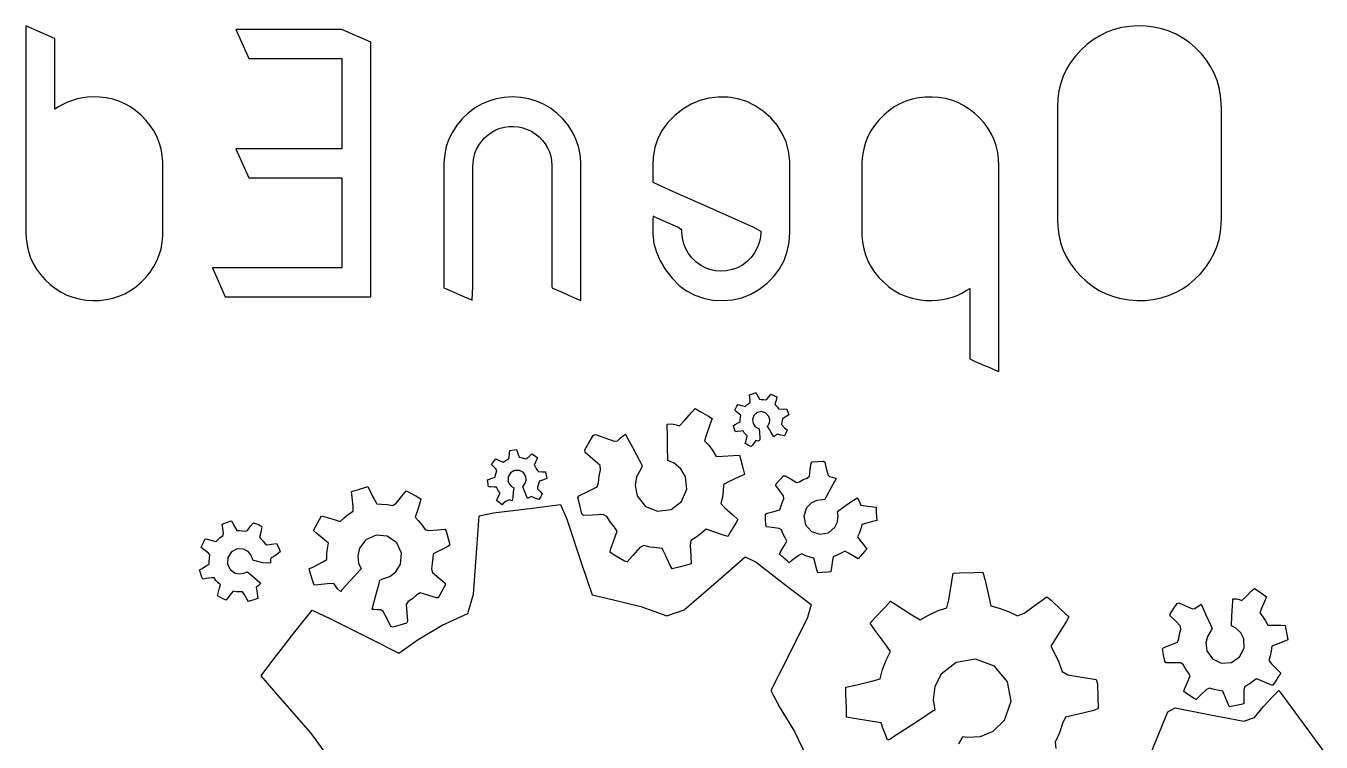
# Model space of a CAD drawing. Header units: metres. Extents: x 300 to 1036, y 0 to 304.
# Drawn here: x 586.05 to 608.29, y 196.33 to 208.63 of the extents above; entities that cross this region are included whole.
import ezdxf

# ---------------------------------------------------------------- set-up
doc = ezdxf.new("R2010")
doc.units = ezdxf.units.M

msp = doc.modelspace()

# ---------------------------------------------------------------- linework, layer by layer
at = {"layer": 'COMPONENT0'}
for p, q in [((586.051, 208.627), (586.051, 208.478)), ((586.127, 208.593), (586.051, 208.627)), ((605, 208.618), (604.865, 208.597)), ((605.14, 208.626), (605, 208.618)), ((605.283, 208.623), (605.14, 208.626)), ((605.42, 208.607), (605.283, 208.623)), ((605.552, 208.578), (605.42, 208.607)), ((586.051, 208.478), (586.051, 208.084)), ((586.206, 208.559), (586.127, 208.593)), ((586.296, 208.519), (586.206, 208.559)), ((586.387, 208.48), (586.296, 208.519)), ((586.467, 208.445), (586.387, 208.48)), ((586.525, 208.419), (586.467, 208.445)), ((586.55, 208.408), (586.525, 208.419)), ((586.55, 208.366), (586.55, 208.408)), ((591.473, 208.567), (589.658, 208.564)), ((589.658, 208.564), (589.876, 208.065)), ((591.972, 208.349), (591.473, 208.567)), ((604.377, 208.388), (604.268, 208.305)), ((604.491, 208.459), (604.377, 208.388)), ((604.61, 208.517), (604.491, 208.459)), ((604.735, 208.563), (604.61, 208.517)), ((604.865, 208.597), (604.735, 208.563)), ((605.679, 208.537), (605.552, 208.578)), ((605.801, 208.484), (605.679, 208.537)), ((605.917, 208.418), (605.801, 208.484)), ((606.028, 208.34), (605.917, 208.418)), ((586.55, 208.237), (586.55, 208.366)), ((586.55, 208.05), (586.55, 208.237)), ((591.972, 203.974), (591.972, 208.349)), ((604.164, 208.209), (604.07, 208.106)), ((604.268, 208.305), (604.164, 208.209)), ((606.134, 208.249), (606.028, 208.34)), ((606.233, 208.148), (606.134, 208.249)), ((586.051, 208.084), (586.051, 207.527)), ((586.55, 207.832), (586.55, 208.05)), ((589.876, 208.065), (591.473, 208.065)), ((591.473, 208.065), (591.473, 206.517)), ((603.988, 207.997), (603.919, 207.883)), ((604.07, 208.106), (603.988, 207.997)), ((606.319, 208.041), (606.233, 208.148)), ((606.393, 207.93), (606.319, 208.041)), ((586.55, 207.61), (586.55, 207.832)), ((603.862, 207.765), (603.818, 207.641)), ((603.919, 207.883), (603.862, 207.765)), ((606.455, 207.813), (606.393, 207.93)), ((606.504, 207.691), (606.455, 207.813)), ((586.051, 207.527), (586.051, 206.885)), ((586.55, 207.411), (586.55, 207.61)), ((603.787, 207.512), (603.768, 207.377)), ((603.818, 207.641), (603.787, 207.512)), ((606.54, 207.564), (606.504, 207.691)), ((606.564, 207.432), (606.54, 207.564)), ((586.55, 207.264), (586.55, 207.411)), ((586.687, 207.279), (586.611, 207.235)), ((586.767, 207.316), (586.687, 207.279)), ((586.849, 207.347), (586.767, 207.316)), ((586.934, 207.372), (586.849, 207.347)), ((587.021, 207.39), (586.934, 207.372)), ((587.111, 207.402), (587.021, 207.39)), ((587.204, 207.407), (587.111, 207.402)), ((587.316, 207.404), (587.204, 207.407)), ((587.431, 207.391), (587.316, 207.404)), ((587.542, 207.368), (587.431, 207.391)), ((587.648, 207.334), (587.542, 207.368)), ((587.75, 207.29), (587.648, 207.334)), ((587.847, 207.235), (587.75, 207.29)), ((593.873, 207.283), (593.755, 207.214)), ((593.997, 207.337), (593.873, 207.283)), ((594.127, 207.376), (593.997, 207.337)), ((594.264, 207.399), (594.127, 207.376)), ((594.407, 207.407), (594.264, 207.399)), ((594.55, 207.399), (594.407, 207.407)), ((594.686, 207.376), (594.55, 207.399)), ((594.816, 207.337), (594.686, 207.376)), ((594.94, 207.283), (594.816, 207.337)), ((595.057, 207.214), (594.94, 207.283)), ((597.471, 207.283), (597.328, 207.198)), ((597.62, 207.346), (597.471, 207.283)), ((597.776, 207.387), (597.62, 207.346)), ((597.939, 207.406), (597.776, 207.387)), ((598.11, 207.402), (597.939, 207.406)), ((598.274, 207.376), (598.11, 207.402)), ((598.43, 207.328), (598.274, 207.376)), ((598.575, 207.257), (598.43, 207.328)), ((601.058, 207.29), (600.961, 207.235)), ((601.16, 207.334), (601.058, 207.29)), ((601.266, 207.368), (601.16, 207.334)), ((601.377, 207.391), (601.266, 207.368)), ((601.491, 207.404), (601.377, 207.391)), ((601.61, 207.406), (601.491, 207.404)), ((601.727, 207.398), (601.61, 207.406)), ((601.84, 207.38), (601.727, 207.398)), ((601.948, 207.351), (601.84, 207.38)), ((602.052, 207.311), (601.948, 207.351)), ((602.152, 207.261), (602.052, 207.311)), ((603.768, 207.377), (603.762, 207.238)), ((606.576, 207.294), (606.564, 207.432)), ((606.577, 207.208), (606.576, 207.294)), ((586.55, 207.196), (586.55, 207.264)), ((586.611, 207.235), (586.55, 207.196)), ((587.94, 207.169), (587.847, 207.235)), ((588.029, 207.094), (587.94, 207.169)), ((588.112, 207.008), (588.029, 207.094)), ((593.644, 207.129), (593.54, 207.029)), ((593.755, 207.214), (593.644, 207.129)), ((595.167, 207.129), (595.057, 207.214)), ((595.27, 207.029), (595.167, 207.129)), ((597.192, 207.09), (597.073, 206.969)), ((597.328, 207.198), (597.192, 207.09)), ((598.712, 207.164), (598.575, 207.257)), ((598.839, 207.05), (598.712, 207.164)), ((598.949, 206.92), (598.839, 207.05)), ((600.779, 207.094), (600.696, 207.008)), ((600.868, 207.169), (600.779, 207.094)), ((600.961, 207.235), (600.868, 207.169)), ((602.248, 207.2), (602.152, 207.261)), ((602.339, 207.129), (602.248, 207.2)), ((602.426, 207.048), (602.339, 207.129)), ((602.504, 206.96), (602.426, 207.048)), ((603.762, 207.238), (603.762, 207.157)), ((603.762, 207.157), (603.762, 206.942)), ((606.577, 207.041), (606.577, 207.208)), ((586.051, 206.885), (586.051, 206.24)), ((588.185, 206.918), (588.112, 207.008)), ((588.247, 206.824), (588.185, 206.918)), ((588.299, 206.726), (588.247, 206.824)), ((593.449, 206.92), (593.373, 206.805)), ((593.54, 207.029), (593.449, 206.92)), ((594.052, 206.805), (594.12, 206.842)), ((594.12, 206.842), (594.192, 206.87)), ((594.192, 206.87), (594.266, 206.889)), ((594.266, 206.889), (594.344, 206.899)), ((594.344, 206.899), (594.425, 206.901)), ((594.425, 206.901), (594.507, 206.893)), ((594.507, 206.893), (594.584, 206.877)), ((594.584, 206.877), (594.659, 206.851)), ((594.659, 206.851), (594.729, 206.817)), ((595.36, 206.92), (595.27, 207.029)), ((595.435, 206.805), (595.36, 206.92)), ((596.977, 206.837), (596.903, 206.694)), ((597.073, 206.969), (596.977, 206.837)), ((599.037, 206.782), (598.949, 206.92)), ((600.56, 206.824), (600.508, 206.726)), ((600.623, 206.918), (600.56, 206.824)), ((600.696, 207.008), (600.623, 206.918)), ((602.572, 206.868), (602.504, 206.96)), ((602.629, 206.771), (602.572, 206.868)), ((603.762, 206.942), (603.762, 206.638)), ((606.577, 206.767), (606.577, 207.041)), ((588.341, 206.623), (588.299, 206.726)), ((588.372, 206.515), (588.341, 206.623)), ((593.313, 206.684), (593.269, 206.556)), ((593.373, 206.805), (593.313, 206.684)), ((593.827, 206.581), (593.872, 206.645)), ((593.872, 206.645), (593.926, 206.704)), ((593.926, 206.704), (593.988, 206.759)), ((593.988, 206.759), (594.052, 206.805)), ((594.729, 206.817), (594.797, 206.773)), ((594.797, 206.773), (594.861, 206.721)), ((594.861, 206.721), (594.919, 206.662)), ((594.919, 206.662), (594.968, 206.6)), ((594.968, 206.6), (595.009, 206.534)), ((595.494, 206.684), (595.435, 206.805)), ((595.538, 206.556), (595.494, 206.684)), ((596.903, 206.694), (596.852, 206.538)), ((599.102, 206.634), (599.037, 206.782)), ((599.145, 206.477), (599.102, 206.634)), ((600.467, 206.623), (600.436, 206.515)), ((600.508, 206.726), (600.467, 206.623)), ((602.676, 206.67), (602.629, 206.771)), ((602.712, 206.565), (602.676, 206.67)), ((603.762, 206.638), (603.762, 206.287)), ((606.577, 206.43), (606.577, 206.767)), ((588.392, 206.404), (588.372, 206.515)), ((588.402, 206.288), (588.392, 206.404)), ((591.473, 206.517), (589.658, 206.517)), ((589.658, 206.517), (589.876, 206.019)), ((593.241, 206.422), (593.228, 206.282)), ((593.269, 206.556), (593.241, 206.422)), ((593.741, 206.363), (593.761, 206.44)), ((593.761, 206.44), (593.79, 206.513)), ((593.79, 206.513), (593.827, 206.581)), ((595.009, 206.534), (595.04, 206.464)), ((595.04, 206.464), (595.063, 206.391)), ((595.063, 206.391), (595.076, 206.314)), ((595.566, 206.422), (595.538, 206.556)), ((595.579, 206.282), (595.566, 206.422)), ((596.852, 206.538), (596.823, 206.371)), ((599.166, 206.31), (599.145, 206.477)), ((600.415, 206.404), (600.405, 206.288)), ((600.436, 206.515), (600.415, 206.404)), ((602.738, 206.455), (602.712, 206.565)), ((602.753, 206.341), (602.738, 206.455)), ((606.577, 206.073), (606.577, 206.43)), ((586.051, 206.24), (586.051, 205.672)), ((588.403, 206.219), (588.402, 206.288)), ((588.403, 206.124), (588.403, 206.219)), ((593.228, 206.282), (593.227, 206.175)), ((593.227, 206.175), (593.227, 205.905)), ((593.727, 206.207), (593.73, 206.281)), ((593.727, 205.984), (593.727, 206.207)), ((593.73, 206.281), (593.741, 206.363)), ((595.076, 206.314), (595.081, 206.233)), ((595.081, 206.233), (595.081, 206.006)), ((595.58, 206.168), (595.579, 206.282)), ((595.58, 205.871), (595.58, 206.168)), ((596.823, 206.371), (596.816, 206.232)), ((596.816, 206.232), (596.816, 206.197)), ((596.816, 206.197), (596.816, 206.13)), ((599.168, 206.201), (599.166, 206.31)), ((599.168, 206.014), (599.168, 206.201)), ((600.405, 206.288), (600.404, 206.219)), ((600.404, 206.219), (600.404, 206.124)), ((602.757, 206.232), (602.753, 206.341)), ((602.757, 206.058), (602.757, 206.232)), ((603.762, 206.287), (603.762, 205.935)), ((588.403, 205.964), (588.403, 206.124)), ((588.403, 205.765), (588.403, 205.964)), ((589.876, 206.019), (591.473, 206.019)), ((591.473, 206.019), (591.473, 204.473)), ((593.727, 205.573), (593.727, 205.984)), ((595.081, 206.006), (595.081, 205.634)), ((596.816, 206.13), (596.816, 206.051)), ((596.816, 206.051), (596.816, 205.982)), ((596.816, 205.982), (596.816, 205.942)), ((596.816, 205.942), (596.89, 205.907)), ((599.168, 205.728), (599.168, 206.014)), ((600.404, 206.124), (600.404, 205.964)), ((600.404, 205.964), (600.404, 205.765)), ((602.757, 205.646), (602.757, 206.058)), ((603.762, 205.935), (603.762, 205.624)), ((606.577, 205.74), (606.577, 206.073)), ((588.403, 205.553), (588.403, 205.765)), ((593.227, 205.905), (593.227, 205.493)), ((595.58, 205.416), (595.58, 205.871)), ((596.89, 205.907), (597.216, 205.762)), ((597.216, 205.762), (597.687, 205.553)), ((599.168, 205.424), (599.168, 205.728)), ((600.404, 205.765), (600.404, 205.553)), ((606.577, 205.475), (606.577, 205.74)), ((586.051, 205.672), (586.051, 205.26)), ((588.403, 205.354), (588.403, 205.553)), ((593.227, 205.493), (593.227, 205.025)), ((593.727, 205.068), (593.727, 205.573)), ((595.081, 205.634), (595.081, 205.177)), ((597.687, 205.553), (598.172, 205.337)), ((600.404, 205.553), (600.404, 205.354)), ((602.757, 205.078), (602.757, 205.646)), ((603.762, 205.624), (603.762, 205.398)), ((588.403, 205.194), (588.403, 205.354)), ((595.58, 204.899), (595.58, 205.416)), ((596.819, 205.359), (596.816, 205.293)), ((596.816, 205.293), (596.816, 205.222)), ((596.878, 205.332), (596.819, 205.359)), ((596.992, 205.282), (596.878, 205.332)), ((597.125, 205.223), (596.992, 205.282)), ((598.172, 205.337), (598.542, 205.173)), ((599.168, 205.183), (599.168, 205.424)), ((600.404, 205.354), (600.404, 205.194)), ((603.762, 205.398), (603.762, 205.301)), ((603.762, 205.301), (603.767, 205.175)), ((606.575, 205.23), (606.577, 205.322)), ((606.577, 205.322), (606.577, 205.475)), ((586.051, 205.26), (586.051, 205.086)), ((586.051, 205.086), (586.055, 204.977)), ((588.402, 205.03), (588.403, 205.099)), ((588.403, 205.099), (588.403, 205.194)), ((593.727, 204.563), (593.727, 205.068)), ((595.081, 205.177), (595.081, 204.72)), ((596.816, 205.222), (596.816, 205.151)), ((596.816, 205.151), (596.816, 205.099)), ((596.816, 205.099), (596.817, 205.05)), ((596.817, 205.05), (596.834, 204.894)), ((597.242, 205.171), (597.125, 205.223)), ((597.315, 205.118), (597.242, 205.171)), ((597.315, 205.083), (597.315, 205.118)), ((597.325, 204.982), (597.315, 205.083)), ((598.542, 205.173), (598.669, 205.104)), ((598.669, 205.104), (598.661, 205.001)), ((599.157, 204.914), (599.168, 205.085)), ((599.168, 205.085), (599.168, 205.183)), ((600.404, 205.194), (600.404, 205.099)), ((600.404, 205.099), (600.405, 205.03)), ((602.757, 204.433), (602.757, 205.078)), ((603.767, 205.175), (603.785, 205.04)), ((606.537, 204.962), (606.562, 205.093)), ((606.562, 205.093), (606.575, 205.23)), ((586.055, 204.977), (586.07, 204.863)), ((586.07, 204.863), (586.095, 204.753)), ((588.372, 204.802), (588.392, 204.914)), ((588.392, 204.914), (588.402, 205.03)), ((593.227, 205.025), (593.227, 204.585)), ((595.58, 204.413), (595.58, 204.899)), ((596.834, 204.894), (596.876, 204.741)), ((597.347, 204.888), (597.325, 204.982)), ((597.381, 204.801), (597.347, 204.888)), ((598.641, 204.905), (598.608, 204.814)), ((598.661, 205.001), (598.641, 204.905)), ((599.124, 204.753), (599.157, 204.914)), ((600.405, 205.03), (600.415, 204.914)), ((600.415, 204.914), (600.436, 204.802)), ((603.785, 205.04), (603.815, 204.911)), ((603.815, 204.911), (603.857, 204.786)), ((606.449, 204.713), (606.5, 204.835)), ((606.5, 204.835), (606.537, 204.962)), ((586.095, 204.753), (586.131, 204.648)), ((586.131, 204.648), (586.178, 204.547)), ((588.299, 204.592), (588.341, 204.695)), ((588.341, 204.695), (588.372, 204.802)), ((595.081, 204.72), (595.081, 204.348)), ((596.876, 204.741), (596.942, 204.591)), ((597.427, 204.72), (597.381, 204.801)), ((597.485, 204.645), (597.427, 204.72)), ((597.555, 204.576), (597.485, 204.645)), ((598.503, 204.652), (598.433, 204.581)), ((598.562, 204.73), (598.503, 204.652)), ((598.608, 204.814), (598.562, 204.73)), ((598.991, 204.458), (599.068, 204.601)), ((599.068, 204.601), (599.124, 204.753)), ((600.436, 204.802), (600.467, 204.695)), ((600.467, 204.695), (600.508, 204.592)), ((603.857, 204.786), (603.913, 204.667)), ((603.913, 204.667), (603.981, 204.553)), ((606.311, 204.485), (606.387, 204.597)), ((606.387, 204.597), (606.449, 204.713)), ((586.178, 204.547), (586.235, 204.45)), ((586.235, 204.45), (586.303, 204.358)), ((588.112, 204.31), (588.185, 204.399)), ((588.185, 204.399), (588.247, 204.494)), ((588.247, 204.494), (588.299, 204.592)), ((591.473, 204.473), (589.252, 204.473)), ((589.252, 204.473), (589.47, 203.974)), ((593.227, 204.585), (593.227, 204.258)), ((593.727, 204.152), (593.727, 204.563)), ((595.58, 204.053), (595.58, 204.413)), ((596.942, 204.591), (597.032, 204.442)), ((597.032, 204.442), (597.146, 204.297)), ((597.631, 204.519), (597.555, 204.576)), ((597.712, 204.475), (597.631, 204.519)), ((597.796, 204.443), (597.712, 204.475)), ((597.884, 204.424), (597.796, 204.443)), ((597.977, 204.418), (597.884, 204.424)), ((598.081, 204.424), (597.977, 204.418)), ((598.179, 204.444), (598.081, 204.424)), ((598.27, 204.476), (598.179, 204.444)), ((598.355, 204.522), (598.27, 204.476)), ((598.433, 204.581), (598.355, 204.522)), ((598.891, 204.325), (598.991, 204.458)), ((600.508, 204.592), (600.56, 204.494)), ((600.56, 204.494), (600.623, 204.399)), ((600.623, 204.399), (600.696, 204.31)), ((602.757, 203.792), (602.757, 204.433)), ((603.981, 204.553), (604.061, 204.444)), ((604.061, 204.444), (604.154, 204.34)), ((606.124, 204.278), (606.224, 204.379)), ((606.224, 204.379), (606.311, 204.485)), ((586.303, 204.358), (586.381, 204.27)), ((586.381, 204.27), (586.468, 204.189)), ((586.468, 204.189), (586.559, 204.118)), ((587.94, 204.149), (588.029, 204.225)), ((588.029, 204.225), (588.112, 204.31)), ((593.227, 204.258), (593.227, 204.13)), ((593.713, 203.918), (593.727, 204.152)), ((595.081, 204.348), (595.081, 204.146)), ((597.146, 204.297), (597.269, 204.173)), ((597.269, 204.173), (597.396, 204.077)), ((598.637, 204.1), (598.77, 204.202)), ((598.77, 204.202), (598.891, 204.325)), ((600.696, 204.31), (600.779, 204.225)), ((600.779, 204.225), (600.868, 204.149)), ((604.154, 204.34), (604.257, 204.243)), ((604.257, 204.243), (604.365, 204.159)), ((604.365, 204.159), (604.479, 204.086)), ((605.907, 204.113), (606.018, 204.189)), ((606.018, 204.189), (606.124, 204.278)), ((586.559, 204.118), (586.655, 204.057)), ((586.655, 204.057), (586.755, 204.007)), ((586.755, 204.007), (586.859, 203.968)), ((586.859, 203.968), (586.967, 203.939)), ((586.967, 203.939), (587.08, 203.92)), ((587.431, 203.927), (587.542, 203.951)), ((587.542, 203.951), (587.648, 203.985)), ((587.648, 203.985), (587.75, 204.029)), ((587.75, 204.029), (587.847, 204.084)), ((587.847, 204.084), (587.94, 204.149)), ((589.47, 203.974), (591.972, 203.974)), ((593.227, 204.13), (593.257, 204.117)), ((593.257, 204.117), (593.335, 204.083)), ((593.335, 204.083), (593.439, 204.037)), ((593.439, 204.037), (593.551, 203.989)), ((593.551, 203.989), (593.649, 203.946)), ((593.649, 203.946), (593.713, 203.918)), ((595.081, 204.146), (595.095, 204.124)), ((595.095, 204.124), (595.159, 204.096)), ((595.159, 204.096), (595.257, 204.053)), ((595.257, 204.053), (595.368, 204.005)), ((595.368, 204.005), (595.472, 203.959)), ((595.472, 203.959), (595.549, 203.925)), ((595.58, 203.912), (595.58, 204.053)), ((597.396, 204.077), (597.534, 204.003)), ((597.534, 204.003), (597.684, 203.951)), ((597.684, 203.951), (597.844, 203.92)), ((598.184, 203.926), (598.345, 203.961)), ((598.345, 203.961), (598.496, 204.019)), ((598.496, 204.019), (598.637, 204.1)), ((600.868, 204.149), (600.961, 204.084)), ((600.961, 204.084), (601.058, 204.029)), ((601.058, 204.029), (601.16, 203.985)), ((601.16, 203.985), (601.266, 203.951)), ((601.266, 203.951), (601.377, 203.927)), ((601.786, 203.928), (601.874, 203.946)), ((601.874, 203.946), (601.959, 203.971)), ((601.959, 203.971), (602.041, 204.001)), ((602.041, 204.001), (602.12, 204.039)), ((602.12, 204.039), (602.197, 204.082)), ((602.197, 204.082), (602.258, 204.121)), ((602.258, 204.121), (602.258, 204.053)), ((602.258, 204.053), (602.258, 203.906)), ((604.479, 204.086), (604.598, 204.027)), ((604.598, 204.027), (604.722, 203.98)), ((604.722, 203.98), (604.852, 203.945)), ((604.852, 203.945), (604.986, 203.922)), ((605.269, 203.915), (605.408, 203.93)), ((605.408, 203.93), (605.541, 203.957)), ((605.541, 203.957), (605.668, 203.996)), ((605.668, 203.996), (605.79, 204.048)), ((605.79, 204.048), (605.907, 204.113)), ((587.08, 203.92), (587.197, 203.912)), ((587.197, 203.912), (587.316, 203.915)), ((587.316, 203.915), (587.431, 203.927)), ((595.549, 203.925), (595.58, 203.912)), ((597.844, 203.92), (598.015, 203.912)), ((598.015, 203.912), (598.184, 203.926)), ((601.377, 203.927), (601.491, 203.915)), ((601.491, 203.915), (601.603, 203.912)), ((601.603, 203.912), (601.696, 203.917)), ((601.696, 203.917), (601.786, 203.928)), ((602.258, 203.906), (602.258, 203.708)), ((602.258, 203.708), (602.258, 203.486)), ((602.757, 203.234), (602.757, 203.792)), ((604.986, 203.922), (605.126, 203.912)), ((605.126, 203.912), (605.269, 203.915)), ((602.258, 203.486), (602.258, 203.268)), ((602.258, 203.268), (602.258, 203.081)), ((602.258, 203.081), (602.258, 202.952)), ((602.757, 202.841), (602.757, 203.234)), ((602.258, 202.952), (602.258, 202.91)), ((602.258, 202.91), (602.283, 202.899)), ((602.283, 202.899), (602.341, 202.874)), ((602.341, 202.874), (602.421, 202.839)), ((602.421, 202.839), (602.512, 202.799)), ((602.757, 202.692), (602.757, 202.841)), ((602.512, 202.799), (602.602, 202.76)), ((602.602, 202.76), (602.681, 202.725)), ((602.681, 202.725), (602.757, 202.692)), ((598.453, 202.14), (598.485, 202.162)), ((598.477, 202.296), (598.546, 202.319)), ((598.481, 202.252), (598.477, 202.296)), ((598.488, 202.19), (598.481, 202.252)), ((598.485, 202.162), (598.488, 202.19)), ((598.546, 202.319), (598.584, 202.331)), ((598.584, 202.331), (598.625, 202.258)), ((598.625, 202.258), (598.648, 202.217)), ((598.648, 202.217), (598.678, 202.216)), ((598.678, 202.216), (598.716, 202.213)), ((598.716, 202.213), (598.753, 202.207)), ((598.753, 202.207), (598.775, 202.219)), ((598.775, 202.219), (598.814, 202.267)), ((598.814, 202.267), (598.844, 202.305)), ((598.844, 202.305), (598.907, 202.277)), ((598.907, 202.277), (598.944, 202.257)), ((598.926, 202.181), (598.912, 202.132)), ((598.944, 202.257), (598.926, 202.181)), ((597.357, 201.854), (597.484, 201.997)), ((597.484, 201.997), (597.542, 202.06)), ((597.542, 202.06), (597.629, 202.008)), ((597.629, 202.008), (597.769, 201.925)), ((598.222, 202.028), (598.258, 202.098)), ((598.253, 202.003), (598.222, 202.028)), ((598.303, 201.964), (598.253, 202.003)), ((598.258, 202.098), (598.275, 202.129)), ((598.275, 202.129), (598.301, 202.122)), ((598.301, 202.122), (598.361, 202.104)), ((598.325, 201.942), (598.303, 201.964)), ((598.318, 201.905), (598.325, 201.942)), ((598.361, 202.104), (598.402, 202.092)), ((598.402, 202.092), (598.425, 202.115)), ((598.425, 202.115), (598.453, 202.14)), ((598.551, 201.941), (598.525, 201.871)), ((598.609, 201.991), (598.551, 201.941)), ((598.686, 202.006), (598.609, 201.991)), ((598.757, 201.981), (598.686, 202.006)), ((598.807, 201.924), (598.757, 201.981)), ((598.912, 202.132), (598.928, 202.11)), ((598.928, 202.11), (598.953, 202.082)), ((598.953, 202.082), (598.975, 202.051)), ((598.975, 202.051), (599.057, 202.047)), ((599.057, 202.047), (599.109, 202.053)), ((599.148, 201.951), (599.087, 201.911)), ((599.109, 202.053), (599.134, 201.995)), ((599.134, 201.995), (599.148, 201.951)), ((597.063, 201.789), (597.144, 201.793)), ((597.064, 201.728), (597.063, 201.789)), ((597.065, 201.63), (597.064, 201.728)), ((597.144, 201.793), (597.213, 201.778)), ((597.213, 201.778), (597.274, 201.763)), ((597.274, 201.763), (597.357, 201.854)), ((597.796, 201.777), (597.732, 201.596)), ((597.769, 201.925), (597.834, 201.886)), ((597.834, 201.886), (597.796, 201.777)), ((598.198, 201.767), (598.227, 201.783)), ((598.207, 201.738), (598.198, 201.767)), ((598.224, 201.686), (598.207, 201.738)), ((598.227, 201.783), (598.283, 201.813)), ((598.283, 201.813), (598.316, 201.831)), ((598.315, 201.867), (598.318, 201.905)), ((598.316, 201.831), (598.315, 201.867)), ((598.525, 201.871), (598.536, 201.799)), ((598.536, 201.799), (598.564, 201.755)), ((598.564, 201.755), (598.605, 201.724)), ((598.605, 201.724), (598.643, 201.711)), ((598.643, 201.711), (598.648, 201.64)), ((598.786, 201.751), (598.817, 201.814)), ((598.8, 201.728), (598.786, 201.751)), ((598.847, 201.649), (598.8, 201.728)), ((598.823, 201.865), (598.807, 201.924)), ((598.817, 201.814), (598.823, 201.865)), ((599.031, 201.822), (599.025, 201.785)), ((599.025, 201.785), (599.074, 201.725)), ((599.033, 201.86), (599.031, 201.822)), ((599.039, 201.884), (599.033, 201.86)), ((599.087, 201.911), (599.039, 201.884)), ((599.074, 201.725), (599.119, 201.69)), ((595.718, 201.471), (595.793, 201.596)), ((595.793, 201.596), (595.832, 201.61)), ((595.832, 201.61), (595.989, 201.554)), ((595.989, 201.554), (596.153, 201.496)), ((596.153, 201.496), (596.208, 201.506)), ((596.208, 201.506), (596.259, 201.553)), ((596.259, 201.553), (596.313, 201.596)), ((596.313, 201.596), (596.345, 201.619)), ((596.345, 201.619), (596.36, 201.591)), ((596.36, 201.591), (596.47, 201.382)), ((597.068, 201.378), (597.065, 201.63)), ((597.732, 201.596), (597.705, 201.504)), ((597.705, 201.504), (597.78, 201.422)), ((598.232, 201.658), (598.224, 201.686)), ((598.266, 201.662), (598.232, 201.658)), ((598.33, 201.669), (598.266, 201.662)), ((598.365, 201.673), (598.33, 201.669)), ((598.386, 201.642), (598.365, 201.673)), ((598.41, 201.613), (598.386, 201.642)), ((598.401, 201.457), (598.412, 201.494)), ((598.437, 201.587), (598.41, 201.613)), ((598.412, 201.494), (598.43, 201.555)), ((598.43, 201.555), (598.437, 201.587)), ((598.586, 201.508), (598.56, 201.476)), ((598.63, 201.5), (598.586, 201.508)), ((598.655, 201.523), (598.63, 201.5)), ((598.648, 201.64), (598.653, 201.556)), ((598.653, 201.556), (598.655, 201.523)), ((598.893, 201.573), (598.847, 201.649)), ((598.921, 201.596), (598.893, 201.573)), ((598.956, 201.617), (598.921, 201.596)), ((599.011, 201.601), (598.956, 201.617)), ((599.078, 201.59), (599.011, 201.601)), ((599.1, 201.634), (599.078, 201.59)), ((599.119, 201.69), (599.1, 201.634)), ((594.351, 201.222), (594.355, 201.288)), ((594.355, 201.288), (594.357, 201.335)), ((594.357, 201.335), (594.434, 201.347)), ((594.434, 201.347), (594.474, 201.352)), ((594.474, 201.352), (594.505, 201.269)), ((594.505, 201.269), (594.521, 201.223)), ((594.702, 201.245), (594.74, 201.279)), ((594.74, 201.279), (594.8, 201.239)), ((595.645, 201.347), (595.718, 201.471)), ((595.654, 201.306), (595.645, 201.347)), ((595.78, 201.193), (595.654, 201.306)), ((596.47, 201.382), (596.598, 201.141)), ((597.07, 201.198), (597.068, 201.378)), ((597.78, 201.422), (597.848, 201.332)), ((597.848, 201.332), (597.905, 201.236)), ((598.423, 201.445), (598.401, 201.457)), ((598.471, 201.42), (598.423, 201.445)), ((598.501, 201.404), (598.471, 201.42)), ((598.52, 201.426), (598.501, 201.404)), ((598.56, 201.476), (598.52, 201.426)), ((594.046, 201.102), (594.061, 201.122)), ((594.074, 201.071), (594.046, 201.102)), ((594.061, 201.122), (594.096, 201.168)), ((594.118, 201.021), (594.074, 201.071)), ((594.096, 201.168), (594.118, 201.197)), ((594.118, 201.197), (594.144, 201.185)), ((594.144, 201.185), (594.204, 201.156)), ((594.204, 201.156), (594.244, 201.136)), ((594.244, 201.136), (594.272, 201.156)), ((594.272, 201.156), (594.306, 201.177)), ((594.306, 201.177), (594.343, 201.194)), ((594.343, 201.194), (594.351, 201.222)), ((594.521, 201.223), (594.552, 201.216)), ((594.552, 201.216), (594.591, 201.207)), ((594.591, 201.207), (594.628, 201.193)), ((594.628, 201.193), (594.653, 201.203)), ((594.653, 201.203), (594.702, 201.245)), ((594.803, 201.136), (594.779, 201.088)), ((594.779, 201.088), (594.793, 201.063)), ((594.793, 201.063), (594.814, 201.029)), ((594.8, 201.239), (594.836, 201.211)), ((594.836, 201.211), (594.803, 201.136)), ((595.908, 201.079), (595.78, 201.193)), ((595.917, 201.007), (595.908, 201.079)), ((596.598, 201.141), (596.632, 201.077)), ((596.632, 201.077), (596.61, 201.019)), ((597.071, 201.168), (597.07, 201.198)), ((597.181, 201.121), (597.071, 201.168)), ((597.298, 201.022), (597.181, 201.121)), ((597.905, 201.236), (598.011, 201.242)), ((598.011, 201.242), (598.202, 201.252)), ((598.202, 201.252), (598.304, 201.258)), ((598.304, 201.258), (598.326, 201.173)), ((598.326, 201.173), (598.366, 201.016)), ((599.519, 201.01), (599.534, 201.121)), ((599.534, 201.121), (599.553, 201.141)), ((599.553, 201.141), (599.648, 201.147)), ((599.648, 201.147), (599.744, 201.152)), ((599.744, 201.152), (599.767, 201.136)), ((599.767, 201.136), (599.794, 201.029)), ((593.976, 200.835), (594.008, 200.846)), ((593.98, 200.803), (593.976, 200.835)), ((594.008, 200.846), (594.072, 200.868)), ((594.072, 200.868), (594.109, 200.881)), ((594.109, 200.881), (594.114, 200.919)), ((594.114, 200.919), (594.124, 200.957)), ((594.138, 200.994), (594.118, 201.021)), ((594.124, 200.957), (594.138, 200.994)), ((594.333, 200.885), (594.331, 200.809)), ((594.372, 200.954), (594.333, 200.885)), ((594.44, 200.995), (594.372, 200.954)), ((594.523, 200.997), (594.44, 200.995)), ((594.593, 200.958), (594.523, 200.997)), ((594.635, 200.89), (594.593, 200.958)), ((594.625, 200.774), (594.641, 200.826)), ((594.641, 200.826), (594.635, 200.89)), ((594.814, 201.029), (594.832, 200.993)), ((594.832, 200.993), (594.853, 200.978)), ((594.853, 200.978), (594.915, 200.974)), ((594.923, 200.827), (594.868, 200.809)), ((594.915, 200.974), (594.971, 200.971)), ((594.993, 200.858), (594.923, 200.827)), ((594.971, 200.971), (594.986, 200.906)), ((594.986, 200.906), (594.993, 200.858)), ((595.883, 200.785), (595.894, 200.897)), ((595.894, 200.897), (595.917, 201.007)), ((596.535, 200.888), (596.509, 200.737)), ((596.61, 201.019), (596.535, 200.888)), ((597.376, 200.886), (597.298, 201.022)), ((597.397, 200.671), (597.376, 200.886)), ((598.3, 200.886), (598.128, 200.804)), ((598.388, 200.928), (598.3, 200.886)), ((598.366, 201.016), (598.388, 200.928)), ((598.933, 200.763), (598.999, 200.837)), ((598.999, 200.837), (599.06, 200.905)), ((599.06, 200.905), (599.09, 200.901)), ((599.09, 200.901), (599.19, 200.843)), ((599.19, 200.843), (599.284, 200.787)), ((599.332, 200.802), (599.398, 200.837)), ((599.398, 200.837), (599.467, 200.865)), ((599.467, 200.865), (599.503, 200.897)), ((599.503, 200.897), (599.519, 201.01)), ((599.794, 201.029), (599.823, 200.917)), ((599.823, 200.917), (599.849, 200.891)), ((599.849, 200.891), (599.893, 200.88)), ((599.962, 200.857), (599.878, 200.7)), ((599.893, 200.88), (599.937, 200.866)), ((599.937, 200.866), (599.962, 200.857)), ((591.644, 200.634), (591.703, 200.653)), ((591.653, 200.535), (591.644, 200.634)), ((591.703, 200.653), (591.835, 200.692)), ((591.835, 200.692), (591.92, 200.717)), ((591.92, 200.717), (591.953, 200.657)), ((591.953, 200.657), (592.027, 200.515)), ((592.507, 200.556), (592.579, 200.643)), ((592.579, 200.643), (592.626, 200.622)), ((592.626, 200.622), (592.745, 200.557)), ((593.988, 200.747), (593.98, 200.803)), ((593.992, 200.716), (593.988, 200.747)), ((594.028, 200.714), (593.992, 200.716)), ((594.095, 200.71), (594.028, 200.714)), ((594.132, 200.708), (594.095, 200.71)), ((594.148, 200.672), (594.132, 200.708)), ((594.168, 200.638), (594.148, 200.672)), ((594.192, 200.606), (594.168, 200.638)), ((594.178, 200.575), (594.192, 200.606)), ((594.331, 200.809), (594.353, 200.758)), ((594.353, 200.758), (594.39, 200.719)), ((594.39, 200.719), (594.427, 200.698)), ((594.419, 200.625), (594.41, 200.536)), ((594.427, 200.698), (594.419, 200.625)), ((594.584, 200.712), (594.625, 200.774)), ((594.593, 200.688), (594.584, 200.712)), ((594.628, 200.599), (594.593, 200.688)), ((594.662, 200.511), (594.628, 200.599)), ((594.849, 200.745), (594.837, 200.708)), ((594.837, 200.708), (594.837, 200.682)), ((594.837, 200.682), (594.877, 200.637)), ((594.857, 200.784), (594.849, 200.745)), ((594.868, 200.809), (594.857, 200.784)), ((594.877, 200.637), (594.916, 200.592)), ((595.554, 200.566), (595.712, 200.641)), ((595.712, 200.641), (595.861, 200.712)), ((595.861, 200.712), (595.883, 200.785)), ((596.509, 200.737), (596.546, 200.558)), ((597.309, 200.464), (597.397, 200.671)), ((598.024, 200.647), (598.009, 200.534)), ((598.028, 200.756), (598.024, 200.647)), ((598.128, 200.804), (598.028, 200.756)), ((598.925, 200.735), (598.933, 200.763)), ((598.989, 200.652), (598.925, 200.735)), ((599.06, 200.557), (598.989, 200.652)), ((599.284, 200.787), (599.332, 200.802)), ((599.878, 200.7), (599.793, 200.541)), ((591.668, 200.375), (591.653, 200.535)), ((591.668, 200.296), (591.668, 200.375)), ((592.027, 200.515), (592.076, 200.42)), ((592.076, 200.42), (592.158, 200.419)), ((592.158, 200.419), (592.254, 200.41)), ((592.254, 200.41), (592.35, 200.392)), ((592.35, 200.392), (592.406, 200.434)), ((592.406, 200.434), (592.507, 200.556)), ((592.745, 200.557), (592.832, 200.51)), ((592.819, 200.455), (592.772, 200.305)), ((592.832, 200.51), (592.819, 200.455)), ((594.131, 200.478), (594.148, 200.514)), ((594.152, 200.462), (594.131, 200.478)), ((594.148, 200.514), (594.178, 200.575)), ((594.197, 200.427), (594.152, 200.462)), ((594.226, 200.405), (594.197, 200.427)), ((594.248, 200.425), (594.226, 200.405)), ((594.299, 200.47), (594.248, 200.425)), ((594.352, 200.491), (594.299, 200.47)), ((594.4, 200.476), (594.352, 200.491)), ((594.406, 200.502), (594.4, 200.476)), ((594.41, 200.536), (594.406, 200.502)), ((594.695, 200.531), (594.662, 200.511)), ((594.734, 200.546), (594.695, 200.531)), ((594.789, 200.519), (594.734, 200.546)), ((594.744, 200.35), (595.232, 200.412)), ((594.857, 200.497), (594.789, 200.519)), ((594.887, 200.538), (594.857, 200.497)), ((594.916, 200.592), (594.887, 200.538)), ((595.232, 200.412), (595.341, 200.156)), ((595.525, 200.532), (595.554, 200.566)), ((595.559, 200.399), (595.525, 200.532)), ((595.596, 200.253), (595.559, 200.399)), ((596.546, 200.558), (596.687, 200.379)), ((596.687, 200.379), (596.896, 200.294)), ((597.128, 200.325), (597.309, 200.464)), ((598.009, 200.534), (597.982, 200.425)), ((597.982, 200.425), (598.046, 200.358)), ((599.013, 200.368), (599.035, 200.439)), ((599.035, 200.439), (599.065, 200.509)), ((599.065, 200.509), (599.06, 200.557)), ((599.537, 200.44), (599.453, 200.353)), ((599.63, 200.481), (599.537, 200.44)), ((599.73, 200.489), (599.63, 200.481)), ((599.77, 200.498), (599.73, 200.489)), ((599.793, 200.541), (599.77, 200.498)), ((600.097, 200.37), (600.234, 200.465)), ((600.234, 200.465), (600.288, 200.502)), ((600.288, 200.502), (600.322, 200.525)), ((600.322, 200.525), (600.353, 200.482)), ((600.353, 200.482), (600.371, 200.438)), ((600.371, 200.438), (600.385, 200.399)), ((600.385, 200.399), (600.466, 200.388)), ((600.466, 200.388), (600.592, 200.371)), ((600.592, 200.371), (600.648, 200.362)), ((591.023, 200.03), (591.089, 200.151)), ((591.089, 200.151), (591.126, 200.218)), ((591.126, 200.218), (591.205, 200.194)), ((591.205, 200.194), (591.359, 200.145)), ((591.449, 200.117), (591.514, 200.183)), ((591.514, 200.183), (591.588, 200.244)), ((591.588, 200.244), (591.668, 200.296)), ((592.772, 200.305), (592.737, 200.192)), ((592.737, 200.192), (592.787, 200.134)), ((593.793, 199.657), (593.832, 200.214)), ((593.832, 200.214), (594.079, 200.266)), ((594.079, 200.266), (594.744, 200.35)), ((595.341, 200.156), (595.587, 199.416)), ((595.623, 200.22), (595.596, 200.253)), ((595.782, 200.229), (595.623, 200.22)), ((595.96, 200.238), (595.782, 200.229)), ((596.024, 200.203), (595.96, 200.238)), ((596.086, 200.107), (596.024, 200.203)), ((596.896, 200.294), (597.128, 200.325)), ((598.046, 200.358), (598.187, 200.231)), ((598.187, 200.231), (598.275, 200.152)), ((598.275, 200.152), (598.239, 200.089)), ((598.747, 200.247), (598.779, 200.263)), ((598.751, 200.163), (598.747, 200.247)), ((598.757, 200.06), (598.751, 200.163)), ((598.779, 200.263), (598.895, 200.293)), ((598.895, 200.293), (598.993, 200.318)), ((598.993, 200.318), (599.013, 200.368)), ((599.453, 200.353), (599.407, 200.209)), ((599.407, 200.209), (599.437, 200.063)), ((599.983, 200.291), (600.097, 200.37)), ((599.998, 200.213), (599.983, 200.291)), ((599.987, 200.112), (599.998, 200.213)), ((600.648, 200.362), (600.652, 200.295)), ((600.652, 200.295), (600.658, 200.188)), ((600.658, 200.188), (600.66, 200.137)), ((589.421, 200.071), (589.514, 200.108)), ((589.43, 200), (589.421, 200.071)), ((589.442, 199.911), (589.43, 200)), ((589.514, 200.108), (589.573, 200.129)), ((589.573, 200.129), (589.591, 200.109)), ((589.591, 200.109), (589.635, 200.032)), ((589.635, 200.032), (589.673, 199.967)), ((589.673, 199.967), (589.712, 199.963)), ((589.712, 199.963), (589.767, 199.961)), ((589.767, 199.961), (589.822, 199.954)), ((589.822, 199.954), (589.856, 199.967)), ((589.856, 199.967), (589.909, 200.036)), ((589.909, 200.036), (589.956, 200.098)), ((589.956, 200.098), (590.044, 200.065)), ((590.044, 200.065), (590.104, 200.035)), ((590.085, 199.931), (590.064, 199.853)), ((590.104, 200.035), (590.085, 199.931)), ((590.987, 199.965), (591.023, 200.03)), ((591.054, 199.909), (590.987, 199.965)), ((591.359, 200.145), (591.449, 200.117)), ((592.787, 200.134), (592.85, 200.061)), ((592.85, 200.061), (592.904, 199.982)), ((592.904, 199.982), (592.966, 199.963)), ((592.966, 199.963), (593.12, 199.977)), ((593.12, 199.977), (593.244, 199.989)), ((593.244, 199.989), (593.264, 199.952)), ((593.264, 199.952), (593.301, 199.825)), ((596.157, 200.02), (596.086, 200.107)), ((596.151, 199.809), (596.202, 199.953)), ((596.202, 199.953), (596.157, 200.02)), ((597.73, 199.99), (597.657, 199.925)), ((597.848, 199.948), (597.73, 199.99)), ((598.026, 199.885), (597.848, 199.948)), ((598.156, 199.95), (598.103, 199.86)), ((598.239, 200.089), (598.156, 199.95)), ((598.766, 200.028), (598.757, 200.06)), ((598.863, 200.014), (598.766, 200.028)), ((598.983, 199.998), (598.863, 200.014)), ((599.027, 199.973), (598.983, 199.998)), ((599.054, 199.903), (599.027, 199.973)), ((599.437, 200.063), (599.541, 199.947)), ((599.541, 199.947), (599.684, 199.899)), ((599.684, 199.899), (599.831, 199.927)), ((599.831, 199.927), (599.941, 200.019)), ((599.941, 200.019), (599.987, 200.112)), ((600.385, 199.995), (600.361, 199.924)), ((600.403, 200.067), (600.385, 199.995)), ((600.464, 200.086), (600.403, 200.067)), ((600.586, 200.118), (600.464, 200.086)), ((600.66, 200.137), (600.586, 200.118)), ((589.07, 199.699), (589.104, 199.769)), ((589.104, 199.769), (589.13, 199.82)), ((589.13, 199.82), (589.162, 199.815)), ((589.162, 199.815), (589.249, 199.791)), ((589.249, 199.791), (589.316, 199.773)), ((589.316, 199.773), (589.348, 199.804)), ((589.348, 199.804), (589.389, 199.842)), ((589.389, 199.842), (589.433, 199.875)), ((589.433, 199.875), (589.442, 199.911)), ((590.064, 199.853), (590.084, 199.821)), ((590.084, 199.821), (590.123, 199.781)), ((590.123, 199.781), (590.156, 199.738)), ((590.156, 199.738), (590.186, 199.718)), ((590.186, 199.718), (590.269, 199.729)), ((590.269, 199.729), (590.352, 199.74)), ((590.352, 199.74), (590.392, 199.664)), ((591.178, 199.806), (591.054, 199.909)), ((591.248, 199.748), (591.178, 199.806)), ((591.228, 199.656), (591.248, 199.748)), ((591.89, 199.806), (591.779, 199.66)), ((592.064, 199.883), (591.89, 199.806)), ((592.256, 199.865), (592.064, 199.883)), ((592.418, 199.75), (592.256, 199.865)), ((592.498, 199.577), (592.418, 199.75)), ((593.332, 199.721), (593.296, 199.692)), ((593.301, 199.825), (593.332, 199.721)), ((596.091, 199.638), (596.151, 199.809)), ((596.662, 199.704), (596.594, 199.67)), ((596.772, 199.679), (596.662, 199.704)), ((597.47, 199.795), (597.456, 199.713)), ((597.456, 199.713), (597.466, 199.526)), ((597.568, 199.855), (597.47, 199.795)), ((597.657, 199.925), (597.568, 199.855)), ((598.103, 199.86), (598.026, 199.885)), ((599.007, 199.597), (599.07, 199.703)), ((599.088, 199.836), (599.054, 199.903)), ((599.07, 199.703), (599.117, 199.783)), ((599.117, 199.783), (599.088, 199.836)), ((600.361, 199.924), (600.33, 199.858)), ((600.33, 199.858), (600.372, 199.801)), ((600.372, 199.801), (600.449, 199.7)), ((589.059, 199.671), (589.07, 199.699)), ((589.111, 199.632), (589.059, 199.671)), ((589.184, 199.576), (589.111, 199.632)), ((589.21, 199.545), (589.184, 199.576)), ((589.199, 199.433), (589.201, 199.489)), ((589.201, 199.489), (589.21, 199.545)), ((589.516, 199.503), (589.51, 199.392)), ((589.579, 199.6), (589.516, 199.503)), ((589.677, 199.65), (589.579, 199.6)), ((589.788, 199.646), (589.677, 199.65)), ((589.867, 199.603), (589.788, 199.646)), ((589.915, 199.545), (589.867, 199.603)), ((589.94, 199.476), (589.915, 199.545)), ((590.263, 199.494), (590.25, 199.47)), ((590.337, 199.537), (590.263, 199.494)), ((590.415, 199.597), (590.337, 199.537)), ((590.392, 199.664), (590.415, 199.597)), ((591.217, 199.466), (591.218, 199.561)), ((591.218, 199.561), (591.228, 199.656)), ((591.779, 199.66), (591.748, 199.53)), ((591.748, 199.53), (591.764, 199.401)), ((592.483, 199.385), (592.498, 199.577)), ((593.036, 199.494), (593.029, 199.399)), ((593.046, 199.561), (593.036, 199.494)), ((593.16, 199.621), (593.046, 199.561)), ((593.296, 199.692), (593.16, 199.621)), ((593.738, 198.873), (593.793, 199.657)), ((596.083, 199.585), (596.091, 199.638)), ((596.193, 199.52), (596.083, 199.585)), ((596.327, 199.44), (596.193, 199.52)), ((596.472, 199.534), (596.374, 199.425)), ((596.594, 199.67), (596.472, 199.534)), ((596.886, 199.666), (596.772, 199.679)), ((596.975, 199.657), (596.886, 199.666)), ((597.036, 199.53), (596.975, 199.657)), ((597.115, 199.363), (597.036, 199.53)), ((597.466, 199.526), (597.473, 199.393)), ((597.936, 199.108), (598.401, 199.511)), ((598.401, 199.511), (598.59, 199.422)), ((598.988, 199.558), (599.007, 199.597)), ((599.046, 199.506), (598.988, 199.558)), ((599.125, 199.436), (599.046, 199.506)), ((599.326, 199.54), (599.227, 199.465)), ((599.376, 199.563), (599.326, 199.54)), ((599.445, 199.531), (599.376, 199.563)), ((599.517, 199.508), (599.445, 199.531)), ((599.579, 199.492), (599.517, 199.508)), ((599.6, 199.411), (599.579, 199.492)), ((599.912, 199.515), (599.899, 199.455)), ((599.982, 199.54), (599.912, 199.515)), ((600.05, 199.574), (599.982, 199.54)), ((600.111, 199.612), (600.05, 199.574)), ((600.174, 199.575), (600.111, 199.612)), ((600.283, 199.511), (600.174, 199.575)), ((600.339, 199.478), (600.283, 199.511)), ((600.379, 199.523), (600.339, 199.478)), ((600.451, 199.603), (600.379, 199.523)), ((600.449, 199.7), (600.489, 199.646)), ((600.489, 199.646), (600.451, 199.603)), ((589.032, 199.288), (589.066, 199.309)), ((589.049, 199.24), (589.032, 199.288)), ((589.066, 199.309), (589.146, 199.355)), ((589.146, 199.355), (589.2, 199.386)), ((589.2, 199.386), (589.199, 199.433)), ((589.51, 199.392), (589.56, 199.293)), ((589.56, 199.293), (589.646, 199.232)), ((589.955, 199.449), (589.94, 199.476)), ((589.989, 199.441), (589.955, 199.449)), ((590.12, 199.412), (589.989, 199.441)), ((590.25, 199.403), (590.12, 199.412)), ((590.25, 199.47), (590.251, 199.436)), ((590.251, 199.436), (590.25, 199.403)), ((590.917, 199.304), (591.003, 199.349)), ((590.934, 199.242), (590.917, 199.304)), ((591.003, 199.349), (591.147, 199.424)), ((591.147, 199.424), (591.217, 199.466)), ((591.788, 199.29), (591.686, 199.177)), ((591.764, 199.401), (591.805, 199.309)), ((591.805, 199.309), (591.788, 199.29)), ((592.403, 199.252), (592.483, 199.385)), ((593.029, 199.399), (593.012, 199.304)), ((593.012, 199.304), (593.031, 199.244)), ((595.587, 199.416), (595.772, 198.858)), ((596.374, 199.425), (596.327, 199.44)), ((597.149, 199.306), (597.115, 199.363)), ((597.262, 199.335), (597.149, 199.306)), ((597.416, 199.374), (597.262, 199.335)), ((597.473, 199.393), (597.416, 199.374)), ((598.59, 199.422), (599.106, 199.021)), ((599.157, 199.412), (599.125, 199.436)), ((599.227, 199.465), (599.157, 199.412)), ((599.632, 199.29), (599.6, 199.411)), ((599.646, 199.239), (599.632, 199.29)), ((599.882, 199.33), (599.871, 199.252)), ((599.899, 199.455), (599.882, 199.33)), ((589.074, 199.164), (589.049, 199.24)), ((589.086, 199.131), (589.074, 199.164)), ((589.144, 199.138), (589.086, 199.131)), ((589.236, 199.151), (589.144, 199.138)), ((589.282, 199.153), (589.236, 199.151)), ((589.314, 199.108), (589.282, 199.153)), ((589.351, 199.067), (589.314, 199.108)), ((589.39, 199.03), (589.351, 199.067)), ((589.646, 199.232), (589.722, 199.218)), ((589.722, 199.218), (589.796, 199.23)), ((589.796, 199.23), (589.849, 199.256)), ((589.849, 199.256), (589.928, 199.19)), ((589.928, 199.19), (590.023, 199.111)), ((590.023, 199.111), (590.06, 199.08)), ((590.083, 199.061), (590.058, 199.03)), ((590.06, 199.08), (590.083, 199.061)), ((590.973, 199.11), (590.934, 199.242)), ((590.998, 199.027), (590.973, 199.11)), ((591.231, 199.048), (591.07, 199.033)), ((591.335, 199.057), (591.231, 199.048)), ((591.365, 199.013), (591.335, 199.057)), ((591.686, 199.177), (591.542, 199.019)), ((592.054, 198.829), (592.114, 199.052)), ((592.114, 199.052), (592.13, 199.112)), ((592.13, 199.112), (592.177, 199.135)), ((592.177, 199.135), (592.299, 199.174)), ((592.299, 199.174), (592.403, 199.252)), ((593.031, 199.244), (593.147, 199.148)), ((593.147, 199.148), (593.251, 199.062)), ((593.251, 199.062), (593.249, 199.025)), ((597.355, 198.603), (597.936, 199.108)), ((599.716, 199.243), (599.646, 199.239)), ((599.823, 199.249), (599.716, 199.243)), ((599.871, 199.252), (599.823, 199.249)), ((601.897, 198.774), (601.944, 199.055)), ((601.944, 199.055), (601.973, 199.231)), ((601.973, 199.231), (602.082, 199.236)), ((602.082, 199.236), (602.326, 199.244)), ((602.326, 199.244), (602.483, 199.249)), ((602.483, 199.249), (602.513, 199.131)), ((602.513, 199.131), (602.576, 198.854)), ((589.34, 198.841), (589.352, 198.888)), ((589.38, 198.822), (589.34, 198.841)), ((589.352, 198.888), (589.376, 198.978)), ((589.376, 198.978), (589.39, 199.03)), ((589.451, 198.786), (589.38, 198.822)), ((589.577, 198.882), (589.52, 198.807)), ((589.609, 198.923), (589.577, 198.882)), ((589.662, 198.914), (589.609, 198.923)), ((589.717, 198.911), (589.662, 198.914)), ((589.772, 198.913), (589.717, 198.911)), ((589.798, 198.873), (589.772, 198.913)), ((589.845, 198.792), (589.798, 198.873)), ((590.031, 199.009), (590.006, 198.991)), ((590.006, 198.991), (590.014, 198.931)), ((590.014, 198.931), (590.026, 198.838)), ((590.026, 198.838), (590.031, 198.796)), ((590.058, 199.03), (590.031, 199.009)), ((591.07, 199.033), (590.998, 199.027)), ((591.399, 198.963), (591.365, 199.013)), ((591.451, 198.919), (591.399, 198.963)), ((591.486, 198.957), (591.451, 198.919)), ((591.542, 199.019), (591.486, 198.957)), ((592.002, 198.635), (592.054, 198.829)), ((592.764, 198.861), (592.692, 198.798)), ((592.82, 198.893), (592.764, 198.861)), ((592.952, 198.852), (592.82, 198.893)), ((593.094, 198.807), (592.952, 198.852)), ((593.188, 198.913), (593.132, 198.811)), ((593.249, 199.025), (593.188, 198.913)), ((593.637, 198.538), (593.738, 198.873)), ((595.772, 198.858), (596.142, 198.774)), ((599.106, 199.021), (599.531, 198.692)), ((602.576, 198.854), (602.619, 198.67)), ((603.42, 198.709), (603.583, 198.826)), ((603.583, 198.826), (603.654, 198.769)), ((606.929, 198.763), (606.995, 198.827)), ((606.995, 198.827), (607.097, 198.927)), ((607.097, 198.927), (607.144, 198.971)), ((607.144, 198.971), (607.206, 198.928)), ((607.206, 198.928), (607.306, 198.86)), ((607.306, 198.86), (607.352, 198.827)), ((607.352, 198.827), (607.319, 198.748)), ((589.49, 198.768), (589.451, 198.786)), ((589.52, 198.807), (589.49, 198.768)), ((589.873, 198.743), (589.845, 198.792)), ((589.909, 198.755), (589.873, 198.743)), ((589.984, 198.78), (589.909, 198.755)), ((590.031, 198.796), (589.984, 198.78)), ((590.693, 198.251), (590.963, 198.598)), ((590.963, 198.598), (591.27, 198.452)), ((591.995, 198.61), (592.002, 198.635)), ((592.029, 198.606), (591.995, 198.61)), ((592.087, 198.601), (592.029, 198.606)), ((592.145, 198.601), (592.087, 198.601)), ((592.185, 198.575), (592.145, 198.601)), ((592.614, 198.743), (592.578, 198.693)), ((592.578, 198.693), (592.592, 198.548)), ((592.692, 198.798), (592.614, 198.743)), ((593.132, 198.811), (593.094, 198.807)), ((596.142, 198.774), (596.607, 198.659)), ((596.607, 198.659), (597.053, 198.497)), ((597.053, 198.497), (597.355, 198.603)), ((599.531, 198.692), (599.472, 198.473)), ((600.635, 198.471), (600.803, 198.649)), ((600.803, 198.649), (600.897, 198.749)), ((600.897, 198.749), (601.021, 198.671)), ((601.021, 198.671), (601.264, 198.519)), ((601.702, 198.585), (601.862, 198.639)), ((601.862, 198.639), (601.897, 198.774)), ((602.619, 198.67), (602.76, 198.63)), ((602.76, 198.63), (602.921, 198.573)), ((603.191, 198.546), (603.42, 198.709)), ((603.654, 198.769), (603.828, 198.605)), ((603.828, 198.605), (603.957, 198.484)), ((605.695, 198.533), (605.756, 198.621)), ((605.756, 198.621), (605.817, 198.711)), ((605.817, 198.711), (605.847, 198.72)), ((605.847, 198.72), (605.962, 198.67)), ((605.962, 198.67), (606.081, 198.619)), ((606.081, 198.619), (606.122, 198.624)), ((606.122, 198.624), (606.163, 198.656)), ((606.163, 198.656), (606.205, 198.685)), ((606.205, 198.685), (606.23, 198.701)), ((606.23, 198.701), (606.312, 198.519)), ((606.757, 198.486), (606.767, 198.674)), ((606.767, 198.674), (606.771, 198.747)), ((606.771, 198.747), (606.773, 198.793)), ((606.773, 198.793), (606.834, 198.791)), ((606.834, 198.791), (606.885, 198.777)), ((606.885, 198.777), (606.929, 198.763)), ((607.262, 198.616), (607.237, 198.549)), ((607.319, 198.748), (607.262, 198.616)), ((591.27, 198.452), (591.979, 198.097)), ((592.254, 198.445), (592.185, 198.575)), ((592.319, 198.319), (592.254, 198.445)), ((592.586, 198.374), (592.47, 198.34)), ((592.604, 198.405), (592.586, 198.374)), ((592.592, 198.548), (592.604, 198.405)), ((593.198, 198.338), (593.637, 198.538)), ((599.472, 198.473), (599.131, 197.792)), ((600.545, 198.375), (600.635, 198.471)), ((600.635, 198.25), (600.545, 198.375)), ((601.264, 198.519), (601.405, 198.43)), ((601.405, 198.43), (601.547, 198.513)), ((601.547, 198.513), (601.702, 198.585)), ((602.921, 198.573), (603.076, 198.498)), ((603.076, 198.498), (603.191, 198.546)), ((603.911, 198.396), (603.763, 198.16)), ((603.957, 198.484), (603.911, 198.396)), ((605.7, 198.502), (605.695, 198.533)), ((605.788, 198.412), (605.7, 198.502)), ((605.878, 198.32), (605.788, 198.412)), ((606.312, 198.519), (606.395, 198.333)), ((606.749, 198.329), (606.757, 198.486)), ((607.237, 198.549), (607.29, 198.484)), ((607.29, 198.484), (607.336, 198.413)), ((607.336, 198.413), (607.373, 198.34)), ((590.276, 197.713), (590.693, 198.251)), ((592.352, 198.305), (592.319, 198.319)), ((592.47, 198.34), (592.352, 198.305)), ((592.788, 198.094), (593.198, 198.338)), ((600.802, 198.016), (600.635, 198.25)), ((603.763, 198.16), (603.651, 197.981)), ((605.845, 198.102), (605.859, 198.185)), ((605.859, 198.185), (605.881, 198.266)), ((605.881, 198.266), (605.878, 198.32)), ((606.336, 198.147), (606.309, 198.036)), ((606.398, 198.241), (606.336, 198.147)), ((606.395, 198.333), (606.417, 198.283)), ((606.417, 198.283), (606.398, 198.241)), ((606.828, 198.289), (606.749, 198.329)), ((606.911, 198.21), (606.828, 198.289)), ((606.962, 198.104), (606.911, 198.21)), ((607.373, 198.34), (607.453, 198.339)), ((607.453, 198.339), (607.596, 198.337)), ((607.596, 198.337), (607.672, 198.336)), ((607.672, 198.336), (607.684, 198.272)), ((607.684, 198.272), (607.706, 198.153)), ((607.706, 198.153), (607.719, 198.086)), ((591.979, 198.097), (592.452, 197.86)), ((592.452, 197.86), (592.788, 198.094)), ((600.895, 197.886), (600.802, 198.016)), ((603.651, 197.981), (603.712, 197.86)), ((605.565, 197.931), (605.589, 197.955)), ((605.584, 197.83), (605.565, 197.931)), ((605.589, 197.955), (605.711, 198.003)), ((605.711, 198.003), (605.824, 198.049)), ((605.824, 198.049), (605.845, 198.102)), ((606.309, 198.036), (606.328, 197.9)), ((606.891, 197.793), (606.967, 197.943)), ((606.967, 197.943), (606.962, 198.104)), ((607.442, 197.976), (607.434, 197.895)), ((607.519, 198.006), (607.442, 197.976)), ((607.651, 198.059), (607.519, 198.006)), ((607.719, 198.086), (607.651, 198.059)), ((590.092, 197.468), (590.276, 197.713)), ((599.131, 197.792), (598.843, 197.218)), ((600.76, 197.578), (600.82, 197.736)), ((600.82, 197.736), (600.895, 197.886)), ((602.357, 197.753), (602.023, 197.697)), ((602.68, 197.636), (602.357, 197.753)), ((603.712, 197.86), (603.786, 197.706)), ((603.786, 197.706), (603.843, 197.546)), ((605.605, 197.72), (605.584, 197.83)), ((605.624, 197.694), (605.605, 197.72)), ((606.328, 197.9), (606.424, 197.761)), ((606.424, 197.761), (606.575, 197.687)), ((606.75, 197.698), (606.891, 197.793)), ((607.417, 197.812), (607.391, 197.732)), ((607.391, 197.732), (607.435, 197.678)), ((607.434, 197.895), (607.417, 197.812)), ((600.717, 197.416), (600.76, 197.578)), ((601.767, 197.497), (601.657, 197.288)), ((602.023, 197.697), (601.767, 197.497)), ((602.907, 197.366), (602.68, 197.636)), ((603.843, 197.546), (603.941, 197.487)), ((603.941, 197.487), (604.213, 197.441)), ((605.742, 197.693), (605.624, 197.694)), ((605.875, 197.691), (605.742, 197.693)), ((605.922, 197.662), (605.875, 197.691)), ((605.963, 197.588), (605.922, 197.662)), ((606.011, 197.519), (605.963, 197.588)), ((606.042, 197.467), (606.011, 197.519)), ((606.575, 197.687), (606.75, 197.698)), ((607.435, 197.678), (607.534, 197.577)), ((607.534, 197.577), (607.596, 197.514)), ((607.596, 197.514), (607.566, 197.468)), ((590.419, 197.092), (590.092, 197.468)), ((600.128, 197.272), (600.297, 197.311)), ((600.13, 197.157), (600.128, 197.272)), ((600.297, 197.311), (600.578, 197.376)), ((600.578, 197.376), (600.717, 197.416)), ((601.657, 197.288), (601.626, 197.059)), ((602.966, 197.032), (602.907, 197.366)), ((604.213, 197.441), (604.43, 197.405)), ((604.43, 197.405), (604.449, 197.333)), ((604.449, 197.333), (604.456, 197.099)), ((605.943, 197.238), (605.997, 197.362)), ((605.997, 197.362), (606.042, 197.467)), ((606.373, 197.259), (606.32, 197.237)), ((606.453, 197.235), (606.373, 197.259)), ((606.979, 197.287), (606.964, 197.227)), ((607.055, 197.327), (606.979, 197.287)), ((607.125, 197.375), (607.055, 197.327)), ((607.182, 197.42), (607.125, 197.375)), ((607.268, 197.382), (607.182, 197.42)), ((607.398, 197.327), (607.268, 197.382)), ((607.454, 197.304), (607.398, 197.327)), ((607.498, 197.369), (607.454, 197.304)), ((607.566, 197.468), (607.498, 197.369)), ((590.942, 196.49), (590.419, 197.092)), ((598.843, 197.218), (598.999, 196.917)), ((600.138, 196.913), (600.13, 197.157)), ((601.626, 197.059), (601.655, 196.882)), ((604.456, 197.099), (604.462, 196.907)), ((605.935, 197.199), (605.943, 197.238)), ((606.014, 197.145), (605.935, 197.199)), ((606.11, 197.079), (606.014, 197.145)), ((606.144, 197.065), (606.11, 197.079)), ((606.222, 197.141), (606.144, 197.065)), ((606.32, 197.237), (606.222, 197.141)), ((606.537, 197.219), (606.453, 197.235)), ((606.603, 197.208), (606.537, 197.219)), ((606.642, 197.111), (606.603, 197.208)), ((606.694, 196.982), (606.642, 197.111)), ((606.963, 197.087), (606.962, 196.988)), ((606.964, 197.227), (606.963, 197.087)), ((607.3, 196.94), (607.465, 197.118)), ((607.465, 197.118), (607.566, 197.215)), ((607.566, 197.215), (607.631, 197.127)), ((607.631, 197.127), (608.123, 196.457)), ((598.999, 196.917), (599.248, 196.514)), ((600.142, 196.761), (600.138, 196.913)), ((601.631, 196.866), (601.391, 196.71)), ((601.655, 196.882), (601.631, 196.866)), ((602.854, 196.709), (602.966, 197.032)), ((604.388, 196.873), (604.123, 196.812)), ((604.462, 196.907), (604.388, 196.873)), ((605.464, 196.377), (605.657, 196.849)), ((605.657, 196.849), (605.786, 196.92)), ((605.786, 196.92), (606.362, 196.807)), ((606.716, 196.938), (606.694, 196.982)), ((606.801, 196.954), (606.716, 196.938)), ((606.918, 196.976), (606.801, 196.954)), ((606.962, 196.988), (606.918, 196.976)), ((607.147, 196.753), (607.3, 196.94)), ((600.27, 196.738), (600.142, 196.761)), ((600.553, 196.691), (600.27, 196.738)), ((600.737, 196.66), (600.553, 196.691)), ((600.766, 196.571), (600.737, 196.66)), ((601.391, 196.71), (601.074, 196.502)), ((602.657, 196.517), (602.854, 196.709)), ((603.851, 196.649), (603.797, 196.488)), ((603.899, 196.76), (603.851, 196.649)), ((604.123, 196.812), (603.899, 196.76)), ((606.362, 196.807), (606.962, 196.689)), ((606.962, 196.689), (607.147, 196.753)), ((591.172, 196.176), (590.942, 196.49)), ((599.248, 196.514), (599.455, 196.083)), ((600.803, 196.471), (600.766, 196.571)), ((600.847, 196.373), (600.803, 196.471)), ((600.872, 196.371), (600.847, 196.373)), ((600.918, 196.401), (600.872, 196.371)), ((600.949, 196.421), (600.918, 196.401)), ((601.074, 196.502), (600.949, 196.421)), ((602.071, 196.303), (602.125, 196.399)), ((602.125, 196.399), (602.14, 196.426)), ((602.14, 196.426), (602.216, 196.417)), ((602.216, 196.417), (602.444, 196.429)), ((602.444, 196.429), (602.657, 196.517)), ((603.797, 196.488), (603.725, 196.333)), ((605.273, 195.911), (605.464, 196.377)), ((608.123, 196.457), (608.69, 195.686)), ((603.725, 196.333), (603.733, 196.222))]:
    msp.add_line(p, q, dxfattribs=at)

doc.saveas('drawing.dxf')
